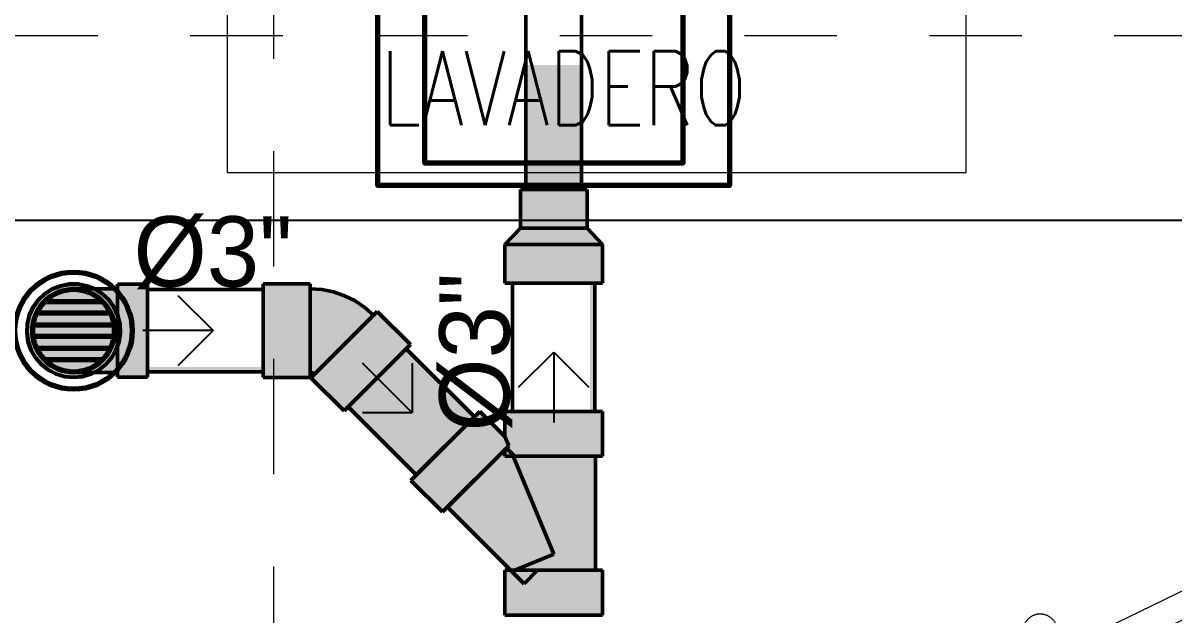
# Model space of a CAD drawing. Header units: metres. Extents: x -232 to 581, y 30 to 789.
# Drawn here: x 99.595 to 100.841, y 386.054 to 386.695 of the extents above; entities that cross this region are included whole.
import ezdxf

# ---------------------------------------------------------------- set-up
doc = ezdxf.new("R2010")
doc.units = ezdxf.units.M
doc.linetypes.add('DASHED', pattern=[0.75, 0.5, -0.25])
doc.linetypes.add('HIDDEN2', pattern=[0.1875, 0.125, -0.0625])
for name, color, linetype, lineweight in [('A-DOOR', 35, 'Continuous', 5), ('baños', 140, 'Continuous', 0), ('MOB FIJOS', 251, 'Continuous', 0), ('P-Fixt-Drn', 94, 'Continuous', 70), ('P-Fixt-Lav', 94, 'Continuous', 70), ('PROYECCION', 9, 'DASHED', 0), ('textos', 7, 'Continuous', 0)]:
    doc.layers.add(name, color=color, linetype=linetype, lineweight=lineweight)
doc.layers.add('G-Risr-Std-Nplt', color=7, linetype='Continuous', lineweight=18, plot=False)
doc.layers.add('M-SY-PIPE-STANDARD-Drenaje Sanitario', color=7, linetype='Continuous', true_color=0x726558)
doc.layers.add('M-SY-PIPE-STANDARD-Drenaje Ventilacion', color=254, linetype='Continuous')
doc.layers.add('MOBILIARIOS', color=252, linetype='Continuous')
doc.layers.add('Techos 1', color=7, linetype='HIDDEN2', lineweight=9, true_color=0x42391a)
doc.styles.add('Arch-Dim', font='romans.shx', dxfattribs={"width": 0.75})
doc.styles.add('DS-CAST-01', font='GOTHIC.TTF', dxfattribs={"height": 3})
doc.styles.get("Standard").update_dxf_attribs({"font": 'arial.ttf'})

# ---------------------------------------------------------------- blocks, each defined once
blk = doc.blocks.new('puerta 1.00')
at = {"layer": 'A-DOOR'}
for p, q in [((-0.15, -0.0125), (-0.9369, -0.3949)), ((-0.1376, -0.038), (-0.15, -0.0125)), ((-0.1376, -0.038), (-0.9245, -0.4204)), ((-0.8777, -0.3661), (-0.8826, -0.3559)), ((-0.8946, -0.3743), (-0.8996, -0.3641)), ((-0.9369, -0.3949), (-0.9245, -0.4204)), ((-0.8653, -0.3916), (-0.8603, -0.4018)), ((-0.8822, -0.3998), (-0.8772, -0.4101))]:
    blk.add_line(p, q, dxfattribs=at)
for points in [[(-0.08, 0), (-0.08, -0.025), (-0.125, -0.025), (-0.125, -0.0125), (-0.2, -0.0125), (-0.2, 0), (-0.08, 0)], [(-0.08, -0.95), (-0.08, -0.925), (-0.125, -0.925), (-0.125, -0.9375), (-0.2, -0.9375), (-0.2, -0.95), (-0.08, -0.95)]]:
    blk.add_lwpolyline(points, dxfattribs=at)
blk.add_arc((0.0366, 0.1602), 1.1229, 211.1336, 257.8343, dxfattribs=at)
for points in [[(-0.8982, -0.3642), (-0.9033, -0.3642), (-0.912, -0.3591), (-0.917, -0.3504), (-0.917, -0.3403), (-0.912, -0.3316), (-0.9033, -0.3265), (-0.8932, -0.3265), (-0.8844, -0.3316), (-0.8794, -0.3403), (-0.8794, -0.3504), (-0.8844, -0.3591), (-0.8932, -0.3642), (-0.8982, -0.3642)], [(-0.8617, -0.4394), (-0.8667, -0.4394), (-0.8754, -0.4344), (-0.8805, -0.4256), (-0.8805, -0.4156), (-0.8754, -0.4068), (-0.8667, -0.4018), (-0.8566, -0.4018), (-0.8479, -0.4068), (-0.8428, -0.4156), (-0.8428, -0.4257), (-0.8479, -0.4344), (-0.8566, -0.4394), (-0.8617, -0.4394)]]:
    blk.add_open_spline(points, degree=2, dxfattribs=at)
blk = doc.blocks.new('20.03.2026 LN 09 PRIMER NIVEL ARQ')
at = {"layer": 'MOB FIJOS', "color": 1, "ltscale": 0.01}
blk.add_lwpolyline([(-3.186, -56.7915), (-3.986, -56.7915), (-3.986, -57.2415), (-3.186, -57.2415)], close=True, dxfattribs=at)
at = {"layer": 'MOBILIARIOS', "color": 1}
blk.add_lwpolyline([(-4.2361, -58.2632), (-4.2361, -57.2932), (-2.436, -57.2932)], dxfattribs=at)
at = {"layer": 'PROYECCION', "color": 1, "linetype": 'DASHED', "ltscale": 0.1}
blk.add_line((-4.426, -57.0932), (-2.436, -57.0932), dxfattribs=at)
at = {"layer": 'Techos 1', "color": 1}
blk.add_line((-3.936, -55.1932), (-3.936, -63.3932), dxfattribs=at)
at = {"layer": 'A-DOOR', "color": 1}
blk.add_blockref('puerta 1.00', (-2.2078, -57.3932), dxfattribs=at)
at = {"layer": 'baños', "color": 1, "linetype": 'Continuous'}
for tag, p in [('MODELNUMBER', (-12.0611, -62.0707)), ('MATERIAL', (-12.0611, -62.0709)), ('PRODUCT', (-12.0611, -62.0708)), ('TRADENAME', (-12.0611, -62.0708))]:
    blk.add_attdef(tag, p, '', height=0.0000254, rotation=359.9999, dxfattribs=at)
at = {"layer": 'textos', "color": 1, "insert": (-3.8198, -57.1102), "char_height": 0.08, "width": 26.65337, "attachment_point": 1, "style": 'Arch-Dim'}
blk.add_mtext('\\pxt5.9124,29;LAVADERO', dxfattribs=at)
blk = doc.blocks.new('_Open90')
at = {"color": 0, "linetype": 'ByBlock', "lineweight": -2}
for p, q in [((-0.5, 0.5), (0, 0)), ((0, 0), (-1, 0)), ((0, 0), (-0.5, -0.5))]:
    blk.add_line(p, q, dxfattribs=at)
blk = doc.blocks.new('Aecb_Duct_Rnd_2Line_Open')
at = {"layer": 'G-Risr-Std-Nplt', "color": 0, "linetype": 'ByBlock', "lineweight": -2}
blk.add_circle((0, 0), 1, dxfattribs=at)
blk = doc.blocks.new('DR 20.03.26 LN09')
at = {"layer": 'M-SY-PIPE-STANDARD-Drenaje Sanitario', "linetype": 'Continuous', "lineweight": 50}
for points in [[(-14498.984, -2827.891), (-14497.796, -2827.891), (-14496.609, -2827.891), (-14496.609, -2822.588), (-14498.984, -2822.588)], [(-14499.875, -2830.234), (-14499.875, -2831.891), (-14495.718, -2831.891), (-14495.718, -2830.234), (-14496.374, -2829.547), (-14496.374, -2827.891), (-14499.218, -2827.891), (-14499.218, -2829.547)], [(-14520.242, -2833.63), (-14520.26, -2834.01), (-14520.206, -2834.387), (-14520.082, -2834.746), (-14519.892, -2835.075), (-14519.643, -2835.363), (-14519.344, -2835.598), (-14519.006, -2835.772), (-14518.641, -2835.879), (-14518.263, -2835.915), (-14517.884, -2835.879), (-14517.519, -2835.772), (-14517.181, -2835.598), (-14516.882, -2835.363), (-14516.633, -2835.075), (-14516.443, -2834.746), (-14516.319, -2834.387), (-14516.265, -2834.01), (-14516.283, -2833.63), (-14516.373, -2833.261), (-14516.531, -2832.915), (-14516.751, -2832.605), (-14517.026, -2832.343), (-14517.346, -2832.137), (-14517.699, -2831.996), (-14518.072, -2831.924), (-14518.453, -2831.924), (-14518.826, -2831.996), (-14519.179, -2832.137), (-14519.499, -2832.343), (-14519.774, -2832.605), (-14519.995, -2832.915), (-14520.153, -2833.261)], [(-14517.372, -2835.679), (-14517.388, -2835.696), (-14516.388, -2835.696), (-14516.388, -2835.899), (-14515.106, -2835.899), (-14515.106, -2831.931), (-14516.388, -2831.931), (-14516.388, -2832.134), (-14517.388, -2832.134), (-14517.383, -2832.139), (-14517.703, -2832.011), (-14518.074, -2831.94), (-14518.451, -2831.94), (-14518.822, -2832.011), (-14519.172, -2832.151), (-14519.489, -2832.355), (-14519.762, -2832.616), (-14519.981, -2832.923), (-14520.138, -2833.266), (-14520.227, -2833.633), (-14520.245, -2834.009), (-14520.191, -2834.383), (-14520.068, -2834.739), (-14519.879, -2835.066), (-14519.632, -2835.351), (-14519.335, -2835.584), (-14519, -2835.757), (-14518.638, -2835.864), (-14518.263, -2835.899), (-14517.887, -2835.864), (-14517.525, -2835.757)], [(-14519.995, -2833.666), (-14520.011, -2833.998), (-14519.963, -2834.328), (-14519.854, -2834.642), (-14519.688, -2834.93), (-14519.47, -2835.182), (-14519.209, -2835.387), (-14518.913, -2835.54), (-14518.594, -2835.633), (-14518.263, -2835.665), (-14517.931, -2835.633), (-14517.612, -2835.54), (-14517.316, -2835.387), (-14517.055, -2835.182), (-14516.837, -2834.93), (-14516.671, -2834.642), (-14516.562, -2834.328), (-14516.515, -2833.998), (-14516.53, -2833.666), (-14516.609, -2833.343), (-14516.747, -2833.04), (-14516.94, -2832.769), (-14517.181, -2832.539), (-14517.461, -2832.36), (-14517.77, -2832.236), (-14518.096, -2832.173), (-14518.429, -2832.173), (-14518.756, -2832.236), (-14519.064, -2832.36), (-14519.344, -2832.539), (-14519.585, -2832.769), (-14519.778, -2833.04), (-14519.916, -2833.343)], [(-14510.175, -2831.915), (-14510.175, -2835.915), (-14508.175, -2835.915), (-14508.175, -2835.696), (-14508.125, -2835.701), (-14508.077, -2835.716), (-14508.033, -2835.739), (-14507.994, -2835.771), (-14508.148, -2835.926), (-14506.734, -2837.34), (-14503.906, -2834.512), (-14505.32, -2833.097), (-14505.475, -2833.252), (-14505.85, -2832.923), (-14506.265, -2832.645), (-14506.713, -2832.424), (-14507.186, -2832.264), (-14507.676, -2832.166), (-14508.175, -2832.134), (-14508.175, -2831.915)], [(-14496.046, -2837.356), (-14496.046, -2831.891), (-14496.247, -2831.891), (-14496.247, -2837.356)], [(-14505.32, -2835.926), (-14506.557, -2837.163), (-14503.652, -2840.069), (-14502.415, -2838.831), (-14501.177, -2837.594), (-14504.083, -2834.688)], [(-14515.106, -2835.665), (-14510.175, -2835.665), (-14510.175, -2835.464), (-14515.106, -2835.464)], [(-14500.945, -2837.362), (-14503.884, -2840.301), (-14502.536, -2841.649), (-14502.326, -2841.439), (-14499.628, -2844.137), (-14499.875, -2844.137), (-14499.875, -2846.043), (-14497.796, -2846.043), (-14495.718, -2846.043), (-14495.718, -2844.137), (-14496.015, -2844.137), (-14496.015, -2839.262), (-14495.718, -2839.262), (-14495.718, -2837.356), (-14497.796, -2837.356), (-14499.875, -2837.356), (-14499.875, -2838.432)]]:
    blk.add_hatch(color=251, dxfattribs=at).paths.add_polyline_path(points, flags=0)
at = {"layer": 'M-SY-PIPE-STANDARD-Drenaje Sanitario', "color": 251, "linetype": 'Continuous', "lineweight": 50}
for points in [[(-14498.984, -2803.73), (-14498.984, -2827.891)], [(-14496.609, -2827.891), (-14496.609, -2803.73)], [(-14496.374, -2827.891), (-14499.218, -2827.891)], [(-14499.218, -2829.547), (-14499.218, -2827.891)], [(-14498.984, -2827.891), (-14496.609, -2827.891)], [(-14496.374, -2829.547), (-14496.374, -2827.891)], [(-14499.875, -2830.234), (-14499.218, -2829.547)], [(-14499.218, -2829.547), (-14496.374, -2829.547)], [(-14499.218, -2829.547), (-14496.374, -2829.547)], [(-14496.374, -2829.547), (-14495.718, -2830.234)], [(-14495.718, -2830.234), (-14499.875, -2830.234)], [(-14495.718, -2830.234), (-14499.875, -2830.234)], [(-14499.875, -2831.891), (-14499.875, -2830.234)], [(-14495.718, -2831.891), (-14495.718, -2830.234)], [(-14518.263, -2835.915), (-14518.641, -2835.879), (-14519.006, -2835.772), (-14519.344, -2835.598), (-14519.643, -2835.363), (-14519.892, -2835.075), (-14520.082, -2834.746), (-14520.206, -2834.387), (-14520.26, -2834.01), (-14520.242, -2833.63), (-14520.153, -2833.261), (-14519.995, -2832.915), (-14519.774, -2832.605), (-14519.499, -2832.343), (-14519.179, -2832.137), (-14518.826, -2831.996), (-14518.453, -2831.924), (-14518.072, -2831.924), (-14517.699, -2831.996), (-14517.346, -2832.137), (-14517.026, -2832.343), (-14516.751, -2832.605), (-14516.531, -2832.915), (-14516.373, -2833.261), (-14516.283, -2833.63), (-14516.265, -2834.01), (-14516.319, -2834.387), (-14516.443, -2834.746), (-14516.633, -2835.075), (-14516.882, -2835.363), (-14517.181, -2835.598), (-14517.519, -2835.772), (-14517.884, -2835.879), (-14518.263, -2835.915)], [(-14518.263, -2835.899), (-14517.887, -2835.864), (-14517.525, -2835.757), (-14517.19, -2835.584), (-14516.893, -2835.351), (-14516.646, -2835.066), (-14516.457, -2834.739), (-14516.334, -2834.383), (-14516.28, -2834.009), (-14516.298, -2833.633), (-14516.387, -2833.266), (-14516.544, -2832.923), (-14516.763, -2832.616), (-14517.036, -2832.355), (-14517.353, -2832.151), (-14517.703, -2832.011), (-14518.074, -2831.94), (-14518.451, -2831.94), (-14518.822, -2832.011), (-14519.172, -2832.151), (-14519.489, -2832.355), (-14519.762, -2832.616), (-14519.981, -2832.923), (-14520.138, -2833.266), (-14520.227, -2833.633), (-14520.245, -2834.009), (-14520.191, -2834.383), (-14520.068, -2834.739), (-14519.879, -2835.066), (-14519.632, -2835.351), (-14519.335, -2835.584), (-14519, -2835.757), (-14518.638, -2835.864), (-14518.263, -2835.899)], [(-14518.263, -2835.696), (-14517.925, -2835.664), (-14517.601, -2835.569), (-14517.3, -2835.414), (-14517.033, -2835.204), (-14516.812, -2834.948), (-14516.642, -2834.655), (-14516.532, -2834.335), (-14516.483, -2834), (-14516.499, -2833.662), (-14516.579, -2833.332), (-14516.72, -2833.024), (-14516.916, -2832.749), (-14517.161, -2832.515), (-14517.446, -2832.332), (-14517.761, -2832.206), (-14518.093, -2832.142), (-14518.432, -2832.142), (-14518.764, -2832.206), (-14519.079, -2832.332), (-14519.364, -2832.515), (-14519.609, -2832.749), (-14519.805, -2833.024), (-14519.946, -2833.332), (-14520.026, -2833.662), (-14520.042, -2834), (-14519.994, -2834.335), (-14519.883, -2834.655), (-14519.714, -2834.948), (-14519.492, -2835.204), (-14519.226, -2835.414), (-14518.925, -2835.569), (-14518.6, -2835.664), (-14518.263, -2835.696)], [(-14516.388, -2832.134), (-14518.263, -2832.134)], [(-14516.388, -2831.931), (-14516.388, -2833.265)], [(-14516.388, -2831.931), (-14515.106, -2831.931)], [(-14516.388, -2835.696), (-14516.388, -2832.134)], [(-14515.106, -2835.899), (-14515.106, -2831.931)], [(-14510.175, -2832.165), (-14515.106, -2832.165)], [(-14515.106, -2832.165), (-14515.106, -2835.665)], [(-14510.175, -2831.915), (-14510.175, -2835.915)], [(-14510.175, -2831.915), (-14508.175, -2831.915)], [(-14510.175, -2835.665), (-14510.175, -2832.165)], [(-14508.175, -2835.915), (-14508.175, -2831.915)], [(-14508.175, -2835.696), (-14508.175, -2832.134)], [(-14508.175, -2832.134), (-14507.676, -2832.166), (-14507.186, -2832.264), (-14506.713, -2832.424), (-14506.265, -2832.645), (-14505.85, -2832.923), (-14505.475, -2833.252)], [(-14499.875, -2831.891), (-14495.718, -2831.891)], [(-14496.046, -2831.891), (-14499.546, -2831.891)], [(-14499.546, -2831.891), (-14499.546, -2837.356)], [(-14496.046, -2837.356), (-14496.046, -2831.891)], [(-14505.32, -2833.097), (-14508.148, -2835.926)], [(-14505.475, -2833.252), (-14507.994, -2835.771)], [(-14505.32, -2833.097), (-14503.906, -2834.512)], [(-14516.388, -2834.565), (-14516.388, -2835.899)], [(-14506.734, -2837.34), (-14503.906, -2834.512)], [(-14504.083, -2834.688), (-14506.557, -2837.163)], [(-14501.177, -2837.594), (-14504.083, -2834.688)], [(-14518.263, -2835.696), (-14516.388, -2835.696)], [(-14515.106, -2835.665), (-14510.175, -2835.665)], [(-14507.994, -2835.771), (-14508.033, -2835.739), (-14508.077, -2835.716), (-14508.125, -2835.701), (-14508.175, -2835.696)], [(-14516.388, -2835.899), (-14515.106, -2835.899)], [(-14510.175, -2835.915), (-14508.175, -2835.915)], [(-14508.148, -2835.926), (-14506.734, -2837.34)], [(-14506.557, -2837.163), (-14503.652, -2840.069)], [(-14500.945, -2837.362), (-14503.884, -2840.301)], [(-14503.652, -2840.069), (-14501.177, -2837.594)], [(-14499.875, -2838.432), (-14500.945, -2837.362)], [(-14497.796, -2837.356), (-14499.875, -2837.356)], [(-14499.875, -2838.432), (-14499.875, -2837.356)], [(-14499.546, -2837.356), (-14496.046, -2837.356)], [(-14495.718, -2837.356), (-14497.796, -2837.356)], [(-14495.718, -2839.262), (-14495.718, -2837.356)], [(-14499.712, -2838.825), (-14499.875, -2838.432)], [(-14502.536, -2841.649), (-14499.712, -2838.825)], [(-14502.326, -2841.439), (-14499.807, -2838.92)], [(-14499.875, -2839.262), (-14499.875, -2838.987)], [(-14499.807, -2838.92), (-14499.465, -2839.262)], [(-14499.875, -2839.262), (-14497.796, -2839.262)], [(-14499.465, -2839.262), (-14499.465, -2839.262), (-14499.531, -2839.262)], [(-14499.465, -2839.262), (-14499.531, -2839.262)], [(-14499.531, -2839.262), (-14497.796, -2843.45)], [(-14496.015, -2839.262), (-14499.465, -2839.262)], [(-14497.796, -2839.262), (-14495.718, -2839.262)], [(-14496.015, -2844.137), (-14496.015, -2839.262)], [(-14502.536, -2841.649), (-14503.884, -2840.301)], [(-14499.056, -2844.709), (-14502.326, -2841.439)], [(-14497.796, -2843.45), (-14499.456, -2844.137)], [(-14497.796, -2844.137), (-14499.875, -2844.137)], [(-14499.875, -2846.043), (-14499.875, -2844.137)], [(-14499.456, -2844.137), (-14498.484, -2844.137)], [(-14498.484, -2844.137), (-14499.056, -2844.709)], [(-14496.015, -2844.137), (-14498.484, -2844.137)], [(-14495.718, -2844.137), (-14497.796, -2844.137)], [(-14495.718, -2846.043), (-14495.718, -2844.137)], [(-14499.875, -2846.043), (-14497.796, -2846.043)], [(-14497.796, -2846.043), (-14495.718, -2846.043)]]:
    blk.add_lwpolyline(points, dxfattribs=at)
at = {"layer": 'P-Fixt-Drn', "color": 94, "linetype": 'Continuous', "lineweight": 70}
for p, q in [((-14519.487, -2832.665), (-14517.038, -2832.665)), ((-14516.681, -2833.165), (-14519.844, -2833.165)), ((-14519.995, -2833.665), (-14516.531, -2833.665)), ((-14516.531, -2834.165), (-14519.995, -2834.165)), ((-14519.844, -2834.665), (-14516.681, -2834.665)), ((-14517.038, -2835.165), (-14519.487, -2835.165))]:
    blk.add_line(p, q, dxfattribs=at)
blk.add_circle((-14518.263, -2833.915), 2.5, dxfattribs=at)
for start, end in [(45.5847, 134.4153), (134.4153, 154.6231), (134.4153, 154.6231), (25.3769, 45.5847), (25.3769, 45.5847), (154.6231, 171.7868), (8.2132, 25.3769), (171.7868, 188.2132), (171.7868, 188.2132), (351.7868, 8.2132), (351.7868, 8.2132), (188.2132, 205.3769), (334.6231, 351.7868), (205.3769, 225.5847), (205.3769, 225.5847), (314.4153, 334.6231), (314.4153, 334.6231), (225.5847, 314.4153)]:
    blk.add_arc((-14518.263, -2833.915), 1.75, start, end, dxfattribs=at)
at = {"layer": 'P-Fixt-Lav', "color": 94, "linetype": 'Continuous', "lineweight": 70}
for points in [[(-14490.296, -2812.728), (-14490.296, -2827.728), (-14505.296, -2827.728), (-14505.296, -2812.728)], [(-14492.296, -2816.77), (-14492.296, -2826.77), (-14503.296, -2826.77), (-14503.296, -2816.77)]]:
    blk.add_lwpolyline(points, close=True, dxfattribs=at)
at = {"layer": 'M-SY-PIPE-STANDARD-Drenaje Sanitario', "color": 251, "linetype": 'Continuous', "lineweight": -3, "ltscale": 0.5, "xscale": 1.75, "yscale": 1.75, "zscale": 1.75}
blk.add_blockref('Aecb_Duct_Rnd_2Line_Open', (-14518.263, -2833.915), dxfattribs=at)
at = {"layer": 'M-SY-PIPE-STANDARD-Drenaje Ventilacion', "color": 254, "linetype": 'Continuous', "lineweight": -3, "xscale": 3, "yscale": 3, "zscale": 3}
blk.add_blockref('_Open90', (-14512.317, -2833.915), dxfattribs=at)
at = {"layer": 'M-SY-PIPE-STANDARD-Drenaje Ventilacion', "color": 254, "linetype": 'Continuous', "lineweight": -3}
for p, xscale, yscale, zscale, rotation in [((-14503.83, -2837.416), 3, 3, 3, 314.9999999999729), ((-14497.796, -2834.831), 3.000000000000001, 3.000000000000001, 3.000000000000001, 90)]:
    blk.add_blockref('_Open90', p, dxfattribs=dict(at, xscale=xscale, yscale=yscale, zscale=zscale, rotation=rotation))
at = {"layer": 'M-SY-PIPE-STANDARD-Drenaje Ventilacion', "color": 254, "linetype": 'Continuous', "lineweight": -3, "insert": (-14512.317, -2830.595), "char_height": 3, "attachment_point": 5, "style": 'DS-CAST-01'}
blk.add_mtext('%%C3"', dxfattribs=at)
at = {"layer": 'M-SY-PIPE-STANDARD-Drenaje Ventilacion', "color": 254, "linetype": 'Continuous', "lineweight": -3, "insert": (-14501.116, -2834.831), "char_height": 3, "attachment_point": 5, "rotation": 90, "style": 'DS-CAST-01'}
blk.add_mtext('%%C3"', dxfattribs=at)

msp = doc.modelspace()

# ---------------------------------------------------------------- block references
at = {"color": 1}
msp.add_blockref('20.03.2026 LN 09 PRIMER NIVEL ARQ', (103.8018, 443.7748), dxfattribs=at)
at = {"layer": 'M-SY-PIPE-STANDARD-Drenaje Sanitario', "xscale": 0.02539304808409144, "yscale": 0.02539304808409144, "zscale": 0.02539304808409144}
msp.add_blockref('DR 20.03.26 LN09', (468.3124, 458.3238), dxfattribs=at)

doc.saveas('drawing.dxf')
